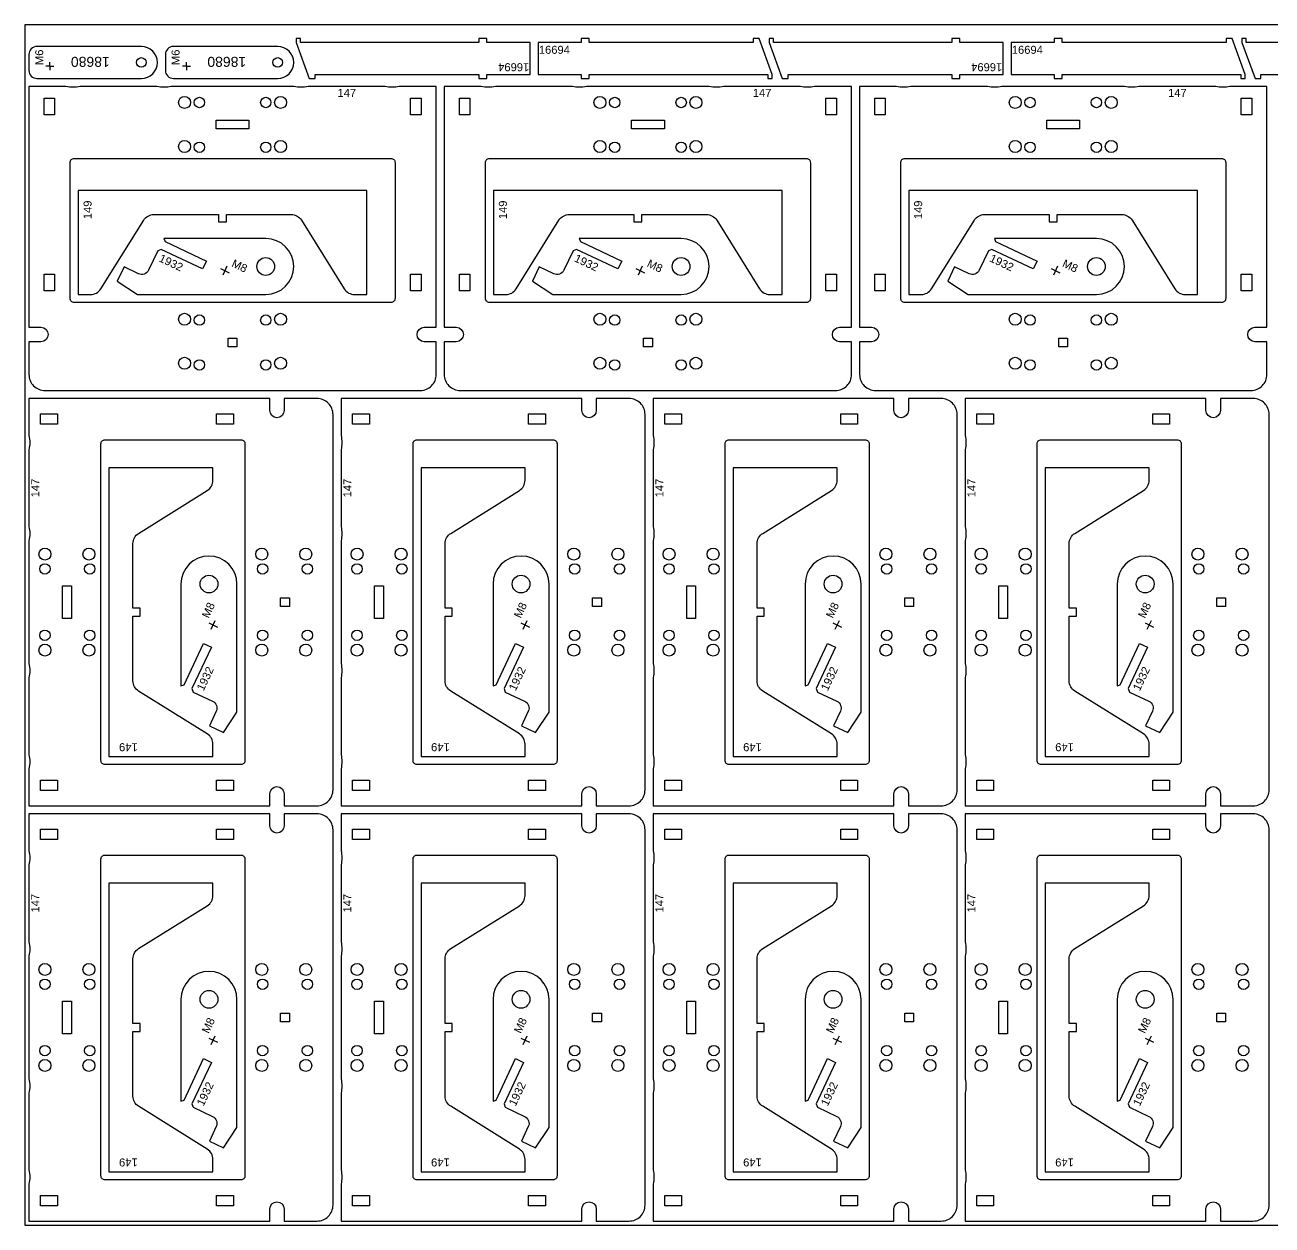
# Model space of a CAD drawing. Header units: millimetres. Extents: x 0 to 3000, y 0 to 1500.
# Drawn here: x 0 to 1559, y 0 to 1500 of the extents above; entities that cross this region are included whole.
import ezdxf

# ---------------------------------------------------------------- set-up
doc = ezdxf.new("R2010")
doc.units = ezdxf.units.MM
doc.header["$MEASUREMENT"] = 0
doc.layers.add('Gravir', color=2, linetype='Continuous')
doc.layers.add('Gravír', color=2, linetype='Continuous')
doc.layers.add('Sheet', color=18, linetype='Continuous', true_color=0x000000)
doc.styles.add('arial.ttf', font='txt', dxfattribs={"height": 0.2})

msp = doc.modelspace()

# ---------------------------------------------------------------- linework, layer by layer
at = {"color": 7}
for points in [[(631.3, 1478.1), (577.3, 1478.1), (577.3, 1483.1), (567.3, 1483.1), (567.3, 1478.1), (344.3, 1478.1), (344.3, 1483.1), (338.8, 1483.1), (338.8, 1478.1), (355.1, 1433.1), (362.6, 1433.1), (362.6, 1438.1), (567.3, 1438.1), (567.3, 1433.1), (577.3, 1433.1), (577.3, 1438.1), (631.3, 1438.1)], [(641.3, 1438.1), (695.3, 1438.1), (695.3, 1433.1), (705.3, 1433.1), (705.3, 1438.1), (928.3, 1438.1), (928.3, 1433.1), (933.8, 1433.1), (933.8, 1438.1), (917.4, 1483.1), (910, 1483.1), (910, 1478.1), (705.3, 1478.1), (705.3, 1483.1), (695.3, 1483.1), (695.3, 1478.1), (641.3, 1478.1)], [(1222.4, 1478.1), (1168.4, 1478.1), (1168.4, 1483.1), (1158.4, 1483.1), (1158.4, 1478.1), (935.4, 1478.1), (935.4, 1483.1), (929.9, 1483.1), (929.9, 1478.1), (946.2, 1433.1), (953.7, 1433.1), (953.7, 1438.1), (1158.4, 1438.1), (1158.4, 1433.1), (1168.4, 1433.1), (1168.4, 1438.1), (1222.4, 1438.1)], [(1232.4, 1438.1), (1286.4, 1438.1), (1286.4, 1433.1), (1296.4, 1433.1), (1296.4, 1438.1), (1519.4, 1438.1), (1519.4, 1433.1), (1524.9, 1433.1), (1524.9, 1438.1), (1508.5, 1483.1), (1501.1, 1483.1), (1501.1, 1478.1), (1296.4, 1478.1), (1296.4, 1483.1), (1286.4, 1483.1), (1286.4, 1478.1), (1232.4, 1478.1)], [(1813.4, 1478.1), (1759.4, 1478.1), (1759.4, 1483.1), (1749.4, 1483.1), (1749.4, 1478.1), (1526.4, 1478.1), (1526.4, 1483.1), (1520.9, 1483.1), (1520.9, 1478.1), (1537.3, 1433.1), (1544.7, 1433.1), (1544.7, 1438.1), (1749.4, 1438.1), (1749.4, 1433.1), (1759.4, 1433.1), (1759.4, 1438.1), (1813.4, 1438.1)], [(24, 1387.6), (24, 1408.6), (37, 1408.6), (37, 1387.6)], [(482, 1387.6), (482, 1408.6), (495, 1408.6), (495, 1387.6)], [(543, 1387.6), (543, 1408.6), (556, 1408.6), (556, 1387.6)], [(1001.1, 1387.6), (1001.1, 1408.6), (1014.1, 1408.6), (1014.1, 1387.6)], [(1062.1, 1387.6), (1062.1, 1408.6), (1075.1, 1408.6), (1075.1, 1387.6)], [(1520.1, 1387.6), (1520.1, 1408.6), (1533.1, 1408.6), (1533.1, 1387.6)], [(239, 1370.1), (239, 1381.1), (280, 1381.1), (280, 1370.1)], [(758.1, 1370.1), (758.1, 1381.1), (799.1, 1381.1), (799.1, 1370.1)], [(1277.1, 1370.1), (1277.1, 1381.1), (1318.1, 1381.1), (1318.1, 1370.1)], [(24, 1167.6), (24, 1188.6), (37, 1188.6), (37, 1167.6)], [(482, 1167.6), (482, 1188.6), (495, 1188.6), (495, 1167.6)], [(543, 1167.6), (543, 1188.6), (556, 1188.6), (556, 1167.6)], [(1001.1, 1167.6), (1001.1, 1188.6), (1014.1, 1188.6), (1014.1, 1167.6)], [(1062.1, 1167.6), (1062.1, 1188.6), (1075.1, 1188.6), (1075.1, 1167.6)], [(1520.1, 1167.6), (1520.1, 1188.6), (1533.1, 1188.6), (1533.1, 1167.6)], [(254, 1097.6), (254, 1108.6), (265, 1108.6), (265, 1097.6)], [(773.1, 1097.6), (773.1, 1108.6), (784.1, 1108.6), (784.1, 1097.6)], [(1292.1, 1097.6), (1292.1, 1108.6), (1303.1, 1108.6), (1303.1, 1097.6)], [(40.5, 1001.1), (19.5, 1001.1), (19.5, 1014.1), (40.5, 1014.1)], [(260.5, 1001.1), (239.5, 1001.1), (239.5, 1014.1), (260.5, 1014.1)], [(430.5, 1001.1), (409.5, 1001.1), (409.5, 1014.1), (430.5, 1014.1)], [(650.5, 1001.1), (629.5, 1001.1), (629.5, 1014.1), (650.5, 1014.1)], [(820.5, 1001.1), (799.5, 1001.1), (799.5, 1014.1), (820.5, 1014.1)], [(1040.5, 1001.1), (1019.5, 1001.1), (1019.5, 1014.1), (1040.5, 1014.1)], [(1210.5, 1001.1), (1189.5, 1001.1), (1189.5, 1014.1), (1210.5, 1014.1)], [(1430.5, 1001.1), (1409.5, 1001.1), (1409.5, 1014.1), (1430.5, 1014.1)], [(58, 758.1), (47, 758.1), (47, 799.1), (58, 799.1)], [(448, 758.1), (437, 758.1), (437, 799.1), (448, 799.1)], [(838, 758.1), (827, 758.1), (827, 799.1), (838, 799.1)], [(1228, 758.1), (1217, 758.1), (1217, 799.1), (1228, 799.1)], [(330.5, 773.1), (319.5, 773.1), (319.5, 784.1), (330.5, 784.1)], [(720.5, 773.1), (709.5, 773.1), (709.5, 784.1), (720.5, 784.1)], [(1110.5, 773.1), (1099.5, 773.1), (1099.5, 784.1), (1110.5, 784.1)], [(1500.5, 773.1), (1489.5, 773.1), (1489.5, 784.1), (1500.5, 784.1)], [(40.5, 543), (19.5, 543), (19.5, 556), (40.5, 556)], [(260.5, 543), (239.5, 543), (239.5, 556), (260.5, 556)], [(430.5, 543), (409.5, 543), (409.5, 556), (430.5, 556)], [(650.5, 543), (629.5, 543), (629.5, 556), (650.5, 556)], [(820.5, 543), (799.5, 543), (799.5, 556), (820.5, 556)], [(1040.5, 543), (1019.5, 543), (1019.5, 556), (1040.5, 556)], [(1210.5, 543), (1189.5, 543), (1189.5, 556), (1210.5, 556)], [(1430.5, 543), (1409.5, 543), (1409.5, 556), (1430.5, 556)], [(40.5, 482), (19.5, 482), (19.5, 495), (40.5, 495)], [(260.5, 482), (239.5, 482), (239.5, 495), (260.5, 495)], [(430.5, 482), (409.5, 482), (409.5, 495), (430.5, 495)], [(650.5, 482), (629.5, 482), (629.5, 495), (650.5, 495)], [(820.5, 482), (799.5, 482), (799.5, 495), (820.5, 495)], [(1040.5, 482), (1019.5, 482), (1019.5, 495), (1040.5, 495)], [(1210.5, 482), (1189.5, 482), (1189.5, 495), (1210.5, 495)], [(1430.5, 482), (1409.5, 482), (1409.5, 495), (1430.5, 495)], [(58, 239), (47, 239), (47, 280), (58, 280)], [(330.5, 254), (319.5, 254), (319.5, 265), (330.5, 265)], [(448, 239), (437, 239), (437, 280), (448, 280)], [(720.5, 254), (709.5, 254), (709.5, 265), (720.5, 265)], [(838, 239), (827, 239), (827, 280), (838, 280)], [(1110.5, 254), (1099.5, 254), (1099.5, 265), (1110.5, 265)], [(1228, 239), (1217, 239), (1217, 280), (1228, 280)], [(1500.5, 254), (1489.5, 254), (1489.5, 265), (1500.5, 265)], [(40.5, 24), (19.5, 24), (19.5, 37), (40.5, 37)], [(260.5, 24), (239.5, 24), (239.5, 37), (260.5, 37)], [(430.5, 24), (409.5, 24), (409.5, 37), (430.5, 37)], [(650.5, 24), (629.5, 24), (629.5, 37), (650.5, 37)], [(820.5, 24), (799.5, 24), (799.5, 37), (820.5, 37)], [(1040.5, 24), (1019.5, 24), (1019.5, 37), (1040.5, 37)], [(1210.5, 24), (1189.5, 24), (1189.5, 37), (1210.5, 37)], [(1430.5, 24), (1409.5, 24), (1409.5, 37), (1430.5, 37)]]:
    msp.add_lwpolyline(points, close=True, dxfattribs=at)
for points in [[(145.5, 1433.1, 1), (145.5, 1473.1), (15, 1473.1, 0.414214), (5, 1463.1), (5, 1443.1, 0.414214), (15, 1433.1)], [(315.9, 1433.1, 1), (315.9, 1473.1), (185.5, 1473.1, 0.414214), (175.5, 1463.1), (175.5, 1443.1, 0.414214), (185.5, 1433.1)], [(5, 1063.1, 0.414214), (25, 1043.1), (494, 1043.1, 0.414214), (514, 1063.1), (514, 1104.1), (499, 1104.1, -1), (499, 1122.1), (514, 1122.1), (514, 1423.1), (467.8, 1423.1, -0.112509), (450.1, 1423.1), (354, 1423.1, -0.112509), (336.2, 1423.1), (182.8, 1423.1, -0.112509), (165, 1423.1), (69, 1423.1, -0.112509), (51.2, 1423.1), (5, 1423.1), (5, 1122.1), (20, 1122.1, -1), (20, 1104.1), (5, 1104.1)], [(524, 1063.1, 0.414214), (544, 1043.1), (1013.1, 1043.1, 0.414214), (1033.1, 1063.1), (1033.1, 1104.1), (1018.1, 1104.1, -1), (1018.1, 1122.1), (1033.1, 1122.1), (1033.1, 1423.1), (986.9, 1423.1, -0.112509), (969.1, 1423.1), (873, 1423.1, -0.112509), (855.3, 1423.1), (701.8, 1423.1, -0.112509), (684.1, 1423.1), (588, 1423.1, -0.112509), (570.2, 1423.1), (524, 1423.1), (524, 1122.1), (539, 1122.1, -1), (539, 1104.1), (524, 1104.1)], [(1043.1, 1063.1, 0.414214), (1063.1, 1043.1), (1532.1, 1043.1, 0.414214), (1552.1, 1063.1), (1552.1, 1104.1), (1537.1, 1104.1, -1), (1537.1, 1122.1), (1552.1, 1122.1), (1552.1, 1423.1), (1505.9, 1423.1, -0.112509), (1488.1, 1423.1), (1392.1, 1423.1, -0.112509), (1374.3, 1423.1), (1220.9, 1423.1, -0.112509), (1203.1, 1423.1), (1107, 1423.1, -0.112509), (1089.3, 1423.1), (1043.1, 1423.1), (1043.1, 1122.1), (1058.1, 1122.1, -1), (1058.1, 1104.1), (1043.1, 1104.1)], [(56.5, 1158.1), (56.5, 1328.1, -0.414214), (61.5, 1333.1), (457.5, 1333.1, -0.414214), (462.5, 1328.1), (462.5, 1158.1, -0.414214), (457.5, 1153.1), (61.5, 1153.1, -0.414214)], [(575.6, 1158.1), (575.6, 1328.1, -0.414214), (580.6, 1333.1), (976.6, 1333.1, -0.414214), (981.6, 1328.1), (981.6, 1158.1, -0.414214), (976.6, 1153.1), (580.6, 1153.1, -0.414214)], [(1094.6, 1158.1), (1094.6, 1328.1, -0.414214), (1099.6, 1333.1), (1495.6, 1333.1, -0.414214), (1500.6, 1328.1), (1500.6, 1158.1, -0.414214), (1495.6, 1153.1), (1099.6, 1153.1, -0.414214)], [(427.4, 1163.1), (427.4, 1293), (66.5, 1293), (66.5, 1163.1), (82, 1163.1, 0.258618), (94.8, 1170.1), (148.4, 1256, -0.258618), (161.1, 1263), (241.9, 1263), (241.9, 1254), (251.9, 1254), (251.9, 1263), (332.8, 1263, -0.258618), (345.5, 1256), (399.1, 1170.1, 0.258618), (411.8, 1163.1)], [(946.4, 1163.1), (946.4, 1293), (585.6, 1293), (585.6, 1163.1), (601.1, 1163.1, 0.258618), (613.8, 1170.1), (667.4, 1256, -0.258618), (680.2, 1263), (761, 1263), (761, 1254), (771, 1254), (771, 1263), (851.8, 1263, -0.258618), (864.5, 1256), (918.2, 1170.1, 0.258618), (930.9, 1163.1)], [(1465.4, 1163.1), (1465.4, 1293), (1104.6, 1293), (1104.6, 1163.1), (1120.1, 1163.1, 0.258618), (1132.8, 1170.1), (1186.5, 1256, -0.258618), (1199.2, 1263), (1280, 1263), (1280, 1254), (1290, 1254), (1290, 1263), (1370.8, 1263, -0.258618), (1383.6, 1256), (1437.2, 1170.1, 0.258618), (1449.9, 1163.1)], [(115.4, 1179.8), (140.7, 1163.1), (300.9, 1163.1, 1), (300.9, 1233.1), (173.7, 1233.1), (175.1, 1229.3), (226.8, 1204.9), (222.1, 1195), (170.4, 1219.4), (165.9, 1217.8), (154.5, 1193.5, -0.414214), (141.9, 1189), (123.8, 1197.5)], [(634.5, 1179.8), (659.7, 1163.1), (820, 1163.1, 1), (820, 1233.1), (692.7, 1233.1), (694.1, 1229.3), (745.8, 1204.9), (741.1, 1195), (689.4, 1219.4), (685, 1217.8), (673.5, 1193.5, -0.414214), (660.9, 1189), (642.8, 1197.5)], [(1153.5, 1179.8), (1178.8, 1163.1), (1339, 1163.1, 1), (1339, 1233.1), (1211.8, 1233.1), (1213.1, 1229.3), (1264.8, 1204.9), (1260.1, 1195), (1208.4, 1219.4), (1204, 1217.8), (1192.6, 1193.5, -0.414214), (1179.9, 1189), (1161.8, 1197.5)], [(365, 524, 0.414214), (385, 544), (385, 1013.1, 0.414214), (365, 1033.1), (324, 1033.1), (324, 1018.1, -1), (306, 1018.1), (306, 1033.1), (5, 1033.1), (5, 986.9, -0.112509), (5, 969.1), (5, 873, -0.112509), (5, 855.3), (5, 701.8, -0.112509), (5, 684.1), (5, 588, -0.112509), (5, 570.2), (5, 524), (306, 524), (306, 539, -1), (324, 539), (324, 524)], [(755, 524, 0.414214), (775, 544), (775, 1013.1, 0.414214), (755, 1033.1), (714, 1033.1), (714, 1018.1, -1), (696, 1018.1), (696, 1033.1), (395, 1033.1), (395, 986.9, -0.112509), (395, 969.1), (395, 873, -0.112509), (395, 855.3), (395, 701.8, -0.112509), (395, 684.1), (395, 588, -0.112509), (395, 570.2), (395, 524), (696, 524), (696, 539, -1), (714, 539), (714, 524)], [(1145, 524, 0.414214), (1165, 544), (1165, 1013.1, 0.414214), (1145, 1033.1), (1104, 1033.1), (1104, 1018.1, -1), (1086, 1018.1), (1086, 1033.1), (785, 1033.1), (785, 986.9, -0.112509), (785, 969.1), (785, 873, -0.112509), (785, 855.3), (785, 701.8, -0.112509), (785, 684.1), (785, 588, -0.112509), (785, 570.2), (785, 524), (1086, 524), (1086, 539, -1), (1104, 539), (1104, 524)], [(1535, 524, 0.414214), (1555, 544), (1555, 1013.1, 0.414214), (1535, 1033.1), (1494, 1033.1), (1494, 1018.1, -1), (1476, 1018.1), (1476, 1033.1), (1175, 1033.1), (1175, 986.9, -0.112509), (1175, 969.1), (1175, 873, -0.112509), (1175, 855.3), (1175, 701.8, -0.112509), (1175, 684.1), (1175, 588, -0.112509), (1175, 570.2), (1175, 524), (1476, 524), (1476, 539, -1), (1494, 539), (1494, 524)], [(270, 575.6), (100, 575.6, -0.414214), (95, 580.6), (95, 976.6, -0.414214), (100, 981.6), (270, 981.6, -0.414214), (275, 976.6), (275, 580.6, -0.414214)], [(660, 575.6), (490, 575.6, -0.414214), (485, 580.6), (485, 976.6, -0.414214), (490, 981.6), (660, 981.6, -0.414214), (665, 976.6), (665, 580.6, -0.414214)], [(1050, 575.6), (880, 575.6, -0.414214), (875, 580.6), (875, 976.6, -0.414214), (880, 981.6), (1050, 981.6, -0.414214), (1055, 976.6), (1055, 580.6, -0.414214)], [(1440, 575.6), (1270, 575.6, -0.414214), (1265, 580.6), (1265, 976.6, -0.414214), (1270, 981.6), (1440, 981.6, -0.414214), (1445, 976.6), (1445, 580.6, -0.414214)], [(235, 946.4), (105, 946.4), (105, 585.6), (235, 585.6), (235, 601.1, 0.258618), (227.9, 613.8), (142.1, 667.4, -0.258618), (135, 680.2), (135, 761), (144, 761), (144, 771), (135, 771), (135, 851.8, -0.258618), (142.1, 864.5), (227.9, 918.2, 0.258618), (235, 930.9)], [(625, 946.4), (495, 946.4), (495, 585.6), (625, 585.6), (625, 601.1, 0.258618), (617.9, 613.8), (532.1, 667.4, -0.258618), (525, 680.2), (525, 761), (534, 761), (534, 771), (525, 771), (525, 851.8, -0.258618), (532.1, 864.5), (617.9, 918.2, 0.258618), (625, 930.9)], [(1015, 946.4), (885, 946.4), (885, 585.6), (1015, 585.6), (1015, 601.1, 0.258618), (1007.9, 613.8), (922.1, 667.4, -0.258618), (915, 680.2), (915, 761), (924, 761), (924, 771), (915, 771), (915, 851.8, -0.258618), (922.1, 864.5), (1007.9, 918.2, 0.258618), (1015, 930.9)], [(1405, 946.4), (1275, 946.4), (1275, 585.6), (1405, 585.6), (1405, 601.1, 0.258618), (1397.9, 613.8), (1312.1, 667.4, -0.258618), (1305, 680.2), (1305, 761), (1314, 761), (1314, 771), (1305, 771), (1305, 851.8, -0.258618), (1312.1, 864.5), (1397.9, 918.2, 0.258618), (1405, 930.9)], [(248.2, 615.7), (265, 641), (265, 801.2, 1), (195, 801.2), (195, 674), (198.8, 675.3), (223.1, 727), (233.1, 722.3), (208.7, 670.6), (210.3, 666.2), (234.5, 654.8, -0.414214), (239.1, 642.1), (230.5, 624)], [(638.2, 615.7), (655, 641), (655, 801.2, 1), (585, 801.2), (585, 674), (588.8, 675.3), (613.1, 727), (623.1, 722.3), (598.7, 670.6), (600.3, 666.2), (624.5, 654.8, -0.414214), (629.1, 642.1), (620.5, 624)], [(1028.2, 615.7), (1045, 641), (1045, 801.2, 1), (975, 801.2), (975, 674), (978.8, 675.3), (1003.1, 727), (1013.1, 722.3), (988.7, 670.6), (990.3, 666.2), (1014.5, 654.8, -0.414214), (1019.1, 642.1), (1010.5, 624)], [(1418.2, 615.7), (1435, 641), (1435, 801.2, 1), (1365, 801.2), (1365, 674), (1368.8, 675.3), (1393.1, 727), (1403.1, 722.3), (1378.7, 670.6), (1380.3, 666.2), (1404.5, 654.8, -0.414214), (1409.1, 642.1), (1400.5, 624)], [(365, 5, 0.414214), (385, 25), (385, 494, 0.414214), (365, 514), (324, 514), (324, 499, -1), (306, 499), (306, 514), (5, 514), (5, 467.8, -0.112509), (5, 450.1), (5, 354, -0.112509), (5, 336.2), (5, 182.8, -0.112509), (5, 165), (5, 69, -0.112509), (5, 51.2), (5, 5), (306, 5), (306, 20, -1), (324, 20), (324, 5)], [(755, 5, 0.414214), (775, 25), (775, 494, 0.414214), (755, 514), (714, 514), (714, 499, -1), (696, 499), (696, 514), (395, 514), (395, 467.8, -0.112509), (395, 450.1), (395, 354, -0.112509), (395, 336.2), (395, 182.8, -0.112509), (395, 165), (395, 69, -0.112509), (395, 51.2), (395, 5), (696, 5), (696, 20, -1), (714, 20), (714, 5)], [(1145, 5, 0.414214), (1165, 25), (1165, 494, 0.414214), (1145, 514), (1104, 514), (1104, 499, -1), (1086, 499), (1086, 514), (785, 514), (785, 467.8, -0.112509), (785, 450.1), (785, 354, -0.112509), (785, 336.2), (785, 182.8, -0.112509), (785, 165), (785, 69, -0.112509), (785, 51.2), (785, 5), (1086, 5), (1086, 20, -1), (1104, 20), (1104, 5)], [(1535, 5, 0.414214), (1555, 25), (1555, 494, 0.414214), (1535, 514), (1494, 514), (1494, 499, -1), (1476, 499), (1476, 514), (1175, 514), (1175, 467.8, -0.112509), (1175, 450.1), (1175, 354, -0.112509), (1175, 336.2), (1175, 182.8, -0.112509), (1175, 165), (1175, 69, -0.112509), (1175, 51.2), (1175, 5), (1476, 5), (1476, 20, -1), (1494, 20), (1494, 5)], [(270, 56.5), (100, 56.5, -0.414214), (95, 61.5), (95, 457.5, -0.414214), (100, 462.5), (270, 462.5, -0.414214), (275, 457.5), (275, 61.5, -0.414214)], [(660, 56.5), (490, 56.5, -0.414214), (485, 61.5), (485, 457.5, -0.414214), (490, 462.5), (660, 462.5, -0.414214), (665, 457.5), (665, 61.5, -0.414214)], [(1050, 56.5), (880, 56.5, -0.414214), (875, 61.5), (875, 457.5, -0.414214), (880, 462.5), (1050, 462.5, -0.414214), (1055, 457.5), (1055, 61.5, -0.414214)], [(1440, 56.5), (1270, 56.5, -0.414214), (1265, 61.5), (1265, 457.5, -0.414214), (1270, 462.5), (1440, 462.5, -0.414214), (1445, 457.5), (1445, 61.5, -0.414214)], [(235, 427.4), (105, 427.4), (105, 66.5), (235, 66.5), (235, 82, 0.258618), (227.9, 94.8), (142.1, 148.4, -0.258618), (135, 161.1), (135, 241.9), (144, 241.9), (144, 251.9), (135, 251.9), (135, 332.8, -0.258618), (142.1, 345.5), (227.9, 399.1, 0.258618), (235, 411.8)], [(625, 427.4), (495, 427.4), (495, 66.5), (625, 66.5), (625, 82, 0.258618), (617.9, 94.8), (532.1, 148.4, -0.258618), (525, 161.1), (525, 241.9), (534, 241.9), (534, 251.9), (525, 251.9), (525, 332.8, -0.258618), (532.1, 345.5), (617.9, 399.1, 0.258618), (625, 411.8)], [(1015, 427.4), (885, 427.4), (885, 66.5), (1015, 66.5), (1015, 82, 0.258618), (1007.9, 94.8), (922.1, 148.4, -0.258618), (915, 161.1), (915, 241.9), (924, 241.9), (924, 251.9), (915, 251.9), (915, 332.8, -0.258618), (922.1, 345.5), (1007.9, 399.1, 0.258618), (1015, 411.8)], [(1405, 427.4), (1275, 427.4), (1275, 66.5), (1405, 66.5), (1405, 82, 0.258618), (1397.9, 94.8), (1312.1, 148.4, -0.258618), (1305, 161.1), (1305, 241.9), (1314, 241.9), (1314, 251.9), (1305, 251.9), (1305, 332.8, -0.258618), (1312.1, 345.5), (1397.9, 399.1, 0.258618), (1405, 411.8)], [(248.2, 96.7), (265, 121.9), (265, 282.1, 1), (195, 282.1), (195, 154.9), (198.8, 156.3), (223.1, 208), (233.1, 203.3), (208.7, 151.6), (210.3, 147.2), (234.5, 135.7, -0.414214), (239.1, 123.1), (230.5, 105)], [(638.2, 96.7), (655, 121.9), (655, 282.1, 1), (585, 282.1), (585, 154.9), (588.8, 156.3), (613.1, 208), (623.1, 203.3), (598.7, 151.6), (600.3, 147.2), (624.5, 135.7, -0.414214), (629.1, 123.1), (620.5, 105)], [(1028.2, 96.7), (1045, 121.9), (1045, 282.1, 1), (975, 282.1), (975, 154.9), (978.8, 156.3), (1003.1, 208), (1013.1, 203.3), (988.7, 151.6), (990.3, 147.2), (1014.5, 135.7, -0.414214), (1019.1, 123.1), (1010.5, 105)], [(1418.2, 96.7), (1435, 121.9), (1435, 282.1, 1), (1365, 282.1), (1365, 154.9), (1368.8, 156.3), (1393.1, 208), (1403.1, 203.3), (1378.7, 151.6), (1380.3, 147.2), (1404.5, 135.7, -0.414214), (1409.1, 123.1), (1400.5, 105)]]:
    msp.add_lwpolyline(points, format="xyb", close=True, dxfattribs=at)
for centre, radius in [((145.5, 1453.1), 6), ((315.9, 1453.1), 6), ((199.5, 1403.1), 7.5), ((218, 1403.1), 6.5), ((301, 1403.1), 6.5), ((319.5, 1403.1), 7.5), ((718.6, 1403.1), 7.5), ((737.1, 1403.1), 6.5), ((820.1, 1403.1), 6.5), ((838.6, 1403.1), 7.5), ((1237.6, 1403.1), 7.5), ((1256.1, 1403.1), 6.5), ((1339.1, 1403.1), 6.5), ((1357.6, 1403.1), 7.5), ((199.5, 1348.1), 7.5), ((218, 1347.1), 6.5), ((301, 1347.1), 6.5), ((319.5, 1348.1), 7.5), ((718.6, 1348.1), 7.5), ((737.1, 1347.1), 6.5), ((820.1, 1347.1), 6.5), ((838.6, 1348.1), 7.5), ((1237.6, 1348.1), 7.5), ((1256.1, 1347.1), 6.5), ((1339.1, 1347.1), 6.5), ((1357.6, 1348.1), 7.5), ((300.9, 1198.1), 11.1), ((820, 1198.1), 11.1), ((1339, 1198.1), 11.1), ((199.5, 1132.1), 7.5), ((319.5, 1132.1), 7.5), ((718.6, 1132.1), 7.5), ((838.6, 1132.1), 7.5), ((1237.6, 1132.1), 7.5), ((1357.6, 1132.1), 7.5), ((218, 1131.1), 6.5), ((301, 1131.1), 6.5), ((737.1, 1131.1), 6.5), ((820.1, 1131.1), 6.5), ((1256.1, 1131.1), 6.5), ((1339.1, 1131.1), 6.5), ((199.5, 1077.1), 7.5), ((218, 1075.1), 6.5), ((301, 1075.1), 6.5), ((319.5, 1077.1), 7.5), ((718.6, 1077.1), 7.5), ((737.1, 1075.1), 6.5), ((820.1, 1075.1), 6.5), ((838.6, 1077.1), 7.5), ((1237.6, 1077.1), 7.5), ((1256.1, 1075.1), 6.5), ((1339.1, 1075.1), 6.5), ((1357.6, 1077.1), 7.5), ((25, 838.6), 7.5), ((80, 838.6), 7.5), ((296, 838.6), 7.5), ((351, 838.6), 7.5), ((415, 838.6), 7.5), ((470, 838.6), 7.5), ((686, 838.6), 7.5), ((741, 838.6), 7.5), ((805, 838.6), 7.5), ((860, 838.6), 7.5), ((1076, 838.6), 7.5), ((1131, 838.6), 7.5), ((1195, 838.6), 7.5), ((1250, 838.6), 7.5), ((1466, 838.6), 7.5), ((1521, 838.6), 7.5), ((25, 820.1), 6.5), ((81, 820.1), 6.5), ((297, 820.1), 6.5), ((353, 820.1), 6.5), ((415, 820.1), 6.5), ((471, 820.1), 6.5), ((687, 820.1), 6.5), ((743, 820.1), 6.5), ((805, 820.1), 6.5), ((861, 820.1), 6.5), ((1077, 820.1), 6.5), ((1133, 820.1), 6.5), ((1195, 820.1), 6.5), ((1251, 820.1), 6.5), ((1467, 820.1), 6.5), ((1523, 820.1), 6.5), ((230, 801.2), 11.1), ((620, 801.2), 11.1), ((1010, 801.2), 11.1), ((1400, 801.2), 11.1), ((25, 737.1), 6.5), ((81, 737.1), 6.5), ((297, 737.1), 6.5), ((353, 737.1), 6.5), ((415, 737.1), 6.5), ((471, 737.1), 6.5), ((687, 737.1), 6.5), ((743, 737.1), 6.5), ((805, 737.1), 6.5), ((861, 737.1), 6.5), ((1077, 737.1), 6.5), ((1133, 737.1), 6.5), ((1195, 737.1), 6.5), ((1251, 737.1), 6.5), ((1467, 737.1), 6.5), ((1523, 737.1), 6.5), ((25, 718.6), 7.5), ((80, 718.6), 7.5), ((296, 718.6), 7.5), ((351, 718.6), 7.5), ((415, 718.6), 7.5), ((470, 718.6), 7.5), ((686, 718.6), 7.5), ((741, 718.6), 7.5), ((805, 718.6), 7.5), ((860, 718.6), 7.5), ((1076, 718.6), 7.5), ((1131, 718.6), 7.5), ((1195, 718.6), 7.5), ((1250, 718.6), 7.5), ((1466, 718.6), 7.5), ((1521, 718.6), 7.5), ((25, 319.5), 7.5), ((80, 319.5), 7.5), ((296, 319.5), 7.5), ((351, 319.5), 7.5), ((415, 319.5), 7.5), ((470, 319.5), 7.5), ((686, 319.5), 7.5), ((741, 319.5), 7.5), ((805, 319.5), 7.5), ((860, 319.5), 7.5), ((1076, 319.5), 7.5), ((1131, 319.5), 7.5), ((1195, 319.5), 7.5), ((1250, 319.5), 7.5), ((1466, 319.5), 7.5), ((1521, 319.5), 7.5), ((25, 301), 6.5), ((81, 301), 6.5), ((297, 301), 6.5), ((353, 301), 6.5), ((415, 301), 6.5), ((471, 301), 6.5), ((687, 301), 6.5), ((743, 301), 6.5), ((805, 301), 6.5), ((861, 301), 6.5), ((1077, 301), 6.5), ((1133, 301), 6.5), ((1195, 301), 6.5), ((1251, 301), 6.5), ((1467, 301), 6.5), ((1523, 301), 6.5), ((230, 282.1), 11.1), ((620, 282.1), 11.1), ((1010, 282.1), 11.1), ((1400, 282.1), 11.1), ((25, 218), 6.5), ((81, 218), 6.5), ((297, 218), 6.5), ((353, 218), 6.5), ((415, 218), 6.5), ((471, 218), 6.5), ((687, 218), 6.5), ((743, 218), 6.5), ((805, 218), 6.5), ((861, 218), 6.5), ((1077, 218), 6.5), ((1133, 218), 6.5), ((1195, 218), 6.5), ((1251, 218), 6.5), ((1467, 218), 6.5), ((1523, 218), 6.5), ((25, 199.5), 7.5), ((80, 199.5), 7.5), ((296, 199.5), 7.5), ((351, 199.5), 7.5), ((415, 199.5), 7.5), ((470, 199.5), 7.5), ((686, 199.5), 7.5), ((741, 199.5), 7.5), ((805, 199.5), 7.5), ((860, 199.5), 7.5), ((1076, 199.5), 7.5), ((1131, 199.5), 7.5), ((1195, 199.5), 7.5), ((1250, 199.5), 7.5), ((1466, 199.5), 7.5), ((1521, 199.5), 7.5)]:
    msp.add_circle(centre, radius, dxfattribs=at)
at = {"layer": 'Gravir', "color": 2}
for points in [[(244.4, 1195.4), (255.3, 1190.3)], [(252.4, 1198.3), (247.3, 1187.4)], [(763.4, 1195.4), (774.3, 1190.3)], [(771.4, 1198.3), (766.3, 1187.4)], [(1282.5, 1195.4), (1293.3, 1190.3)], [(1290.5, 1198.3), (1285.3, 1187.4)], [(229.8, 752.6), (240.6, 747.5)], [(232.6, 744.7), (237.8, 755.5)], [(619.8, 752.6), (630.6, 747.5)], [(622.6, 744.7), (627.8, 755.5)], [(1009.8, 752.6), (1020.6, 747.5)], [(1012.6, 744.7), (1017.8, 755.5)], [(1399.8, 752.6), (1410.6, 747.5)], [(1402.6, 744.7), (1407.8, 755.5)], [(232.6, 225.6), (237.8, 236.5)], [(622.6, 225.6), (627.8, 236.5)], [(1012.6, 225.6), (1017.8, 236.5)], [(1402.6, 225.6), (1407.8, 236.5)], [(229.8, 233.6), (240.6, 228.5)], [(619.8, 233.6), (630.6, 228.5)], [(1009.8, 233.6), (1020.6, 228.5)], [(1399.8, 233.6), (1410.6, 228.5)]]:
    msp.add_lwpolyline(points, dxfattribs=at)
at = {"layer": 'Gravír', "color": 2}
for points in [[(31.3, 1451.1), (31.3, 1453.6)], [(31.3, 1448.6), (31.3, 1451.1)], [(201.8, 1451.1), (201.8, 1453.6)], [(201.8, 1448.6), (201.8, 1451.1)], [(28.8, 1448.6), (26.3, 1448.6)], [(31.3, 1448.6), (28.8, 1448.6)], [(31.3, 1448.6), (31.3, 1446.1)], [(31.3, 1448.6), (33.8, 1448.6)], [(31.3, 1446.1), (31.3, 1443.6)], [(33.8, 1448.6), (36.3, 1448.6)], [(199.3, 1448.6), (196.8, 1448.6)], [(201.8, 1448.6), (199.3, 1448.6)], [(201.8, 1448.6), (201.8, 1446.1)], [(201.8, 1448.6), (204.3, 1448.6)], [(201.8, 1446.1), (201.8, 1443.6)], [(204.3, 1448.6), (206.8, 1448.6)]]:
    msp.add_lwpolyline(points, dxfattribs=at)
at = {"layer": 'Sheet', "color": 18, "true_color": 0x000000}
msp.add_lwpolyline([(0, 0), (3000, 0), (3000, 1500), (0, 1500)], close=True, dxfattribs=at)

# ---------------------------------------------------------------- texts
at = {"color": 2, "char_height": 10, "attachment_point": 7, "style": 'arial.ttf'}
for s, insert, rotation in [('1932', (166.4, 1204.8), 334.753), ('M8', (257.3, 1198.3), 334.753), ('1932', (685.5, 1204.8), 334.753), ('M8', (776.4, 1198.3), 334.753), ('1932', (1204.5, 1204.8), 334.753), ('M8', (1295.4, 1198.3), 334.753), ('M8', (229.7, 757.6), 64.753), ('M8', (619.7, 757.6), 64.753), ('M8', (1009.7, 757.6), 64.753), ('M8', (1399.7, 757.6), 64.753), ('1932', (223.3, 666.7), 64.753), ('1932', (613.3, 666.7), 64.753), ('1932', (1003.3, 666.7), 64.753), ('1932', (1393.3, 666.7), 64.753), ('M8', (229.7, 238.6), 64.753), ('M8', (619.7, 238.6), 64.753), ('M8', (1009.7, 238.6), 64.753), ('M8', (1399.7, 238.6), 64.753), ('1932', (223.3, 147.7), 64.753), ('1932', (613.3, 147.7), 64.753), ('1932', (1003.3, 147.7), 64.753), ('1932', (1393.3, 147.7), 64.753)]:
    msp.add_mtext(s, dxfattribs=dict(at, insert=insert, rotation=rotation))
at = {"layer": 'Gravír', "color": 2, "attachment_point": 7, "style": 'arial.ttf'}
for s, insert, char_height, rotation in [('M6', (23, 1449.8), 10, 90), ('M6', (193.4, 1449.8), 10, 90), ('18680', (106, 1460.3), 12.5, 180), ('18680', (276.5, 1460.3), 12.5, 180), ('16694', (630.3, 1452.3), 10, 180), ('16694', (1221.4, 1452.3), 10, 180), ('149', (83.4, 1257.2), 10, 90), ('149', (602.4, 1257.2), 10, 90), ('149', (1121.4, 1257.2), 10, 90), ('147', (17.9, 909.6), 10, 90), ('147', (407.9, 909.6), 10, 90), ('147', (797.9, 909.6), 10, 90), ('147', (1187.9, 909.6), 10, 90), ('149', (140.9, 602.4), 10, 180), ('149', (530.9, 602.4), 10, 180), ('149', (920.9, 602.4), 10, 180), ('149', (1310.9, 602.4), 10, 180), ('147', (17.9, 390.6), 10, 90), ('147', (407.9, 390.6), 10, 90), ('147', (797.9, 390.6), 10, 90), ('147', (1187.9, 390.6), 10, 90), ('149', (140.9, 83.4), 10, 180), ('149', (530.9, 83.4), 10, 180), ('149', (920.9, 83.4), 10, 180), ('149', (1310.9, 83.4), 10, 180)]:
    msp.add_mtext(s, dxfattribs=dict(at, insert=insert, char_height=char_height, rotation=rotation))
at = {"layer": 'Gravír', "color": 2, "char_height": 10, "attachment_point": 7, "style": 'arial.ttf'}
for s, insert in [('16694', (642.2, 1463.8)), ('16694', (1233.3, 1463.8)), ('147', (390.6, 1410.1)), ('147', (909.6, 1410.1)), ('147', (1428.6, 1410.1))]:
    msp.add_mtext(s, dxfattribs=dict(at, insert=insert))

doc.saveas('drawing.dxf')
